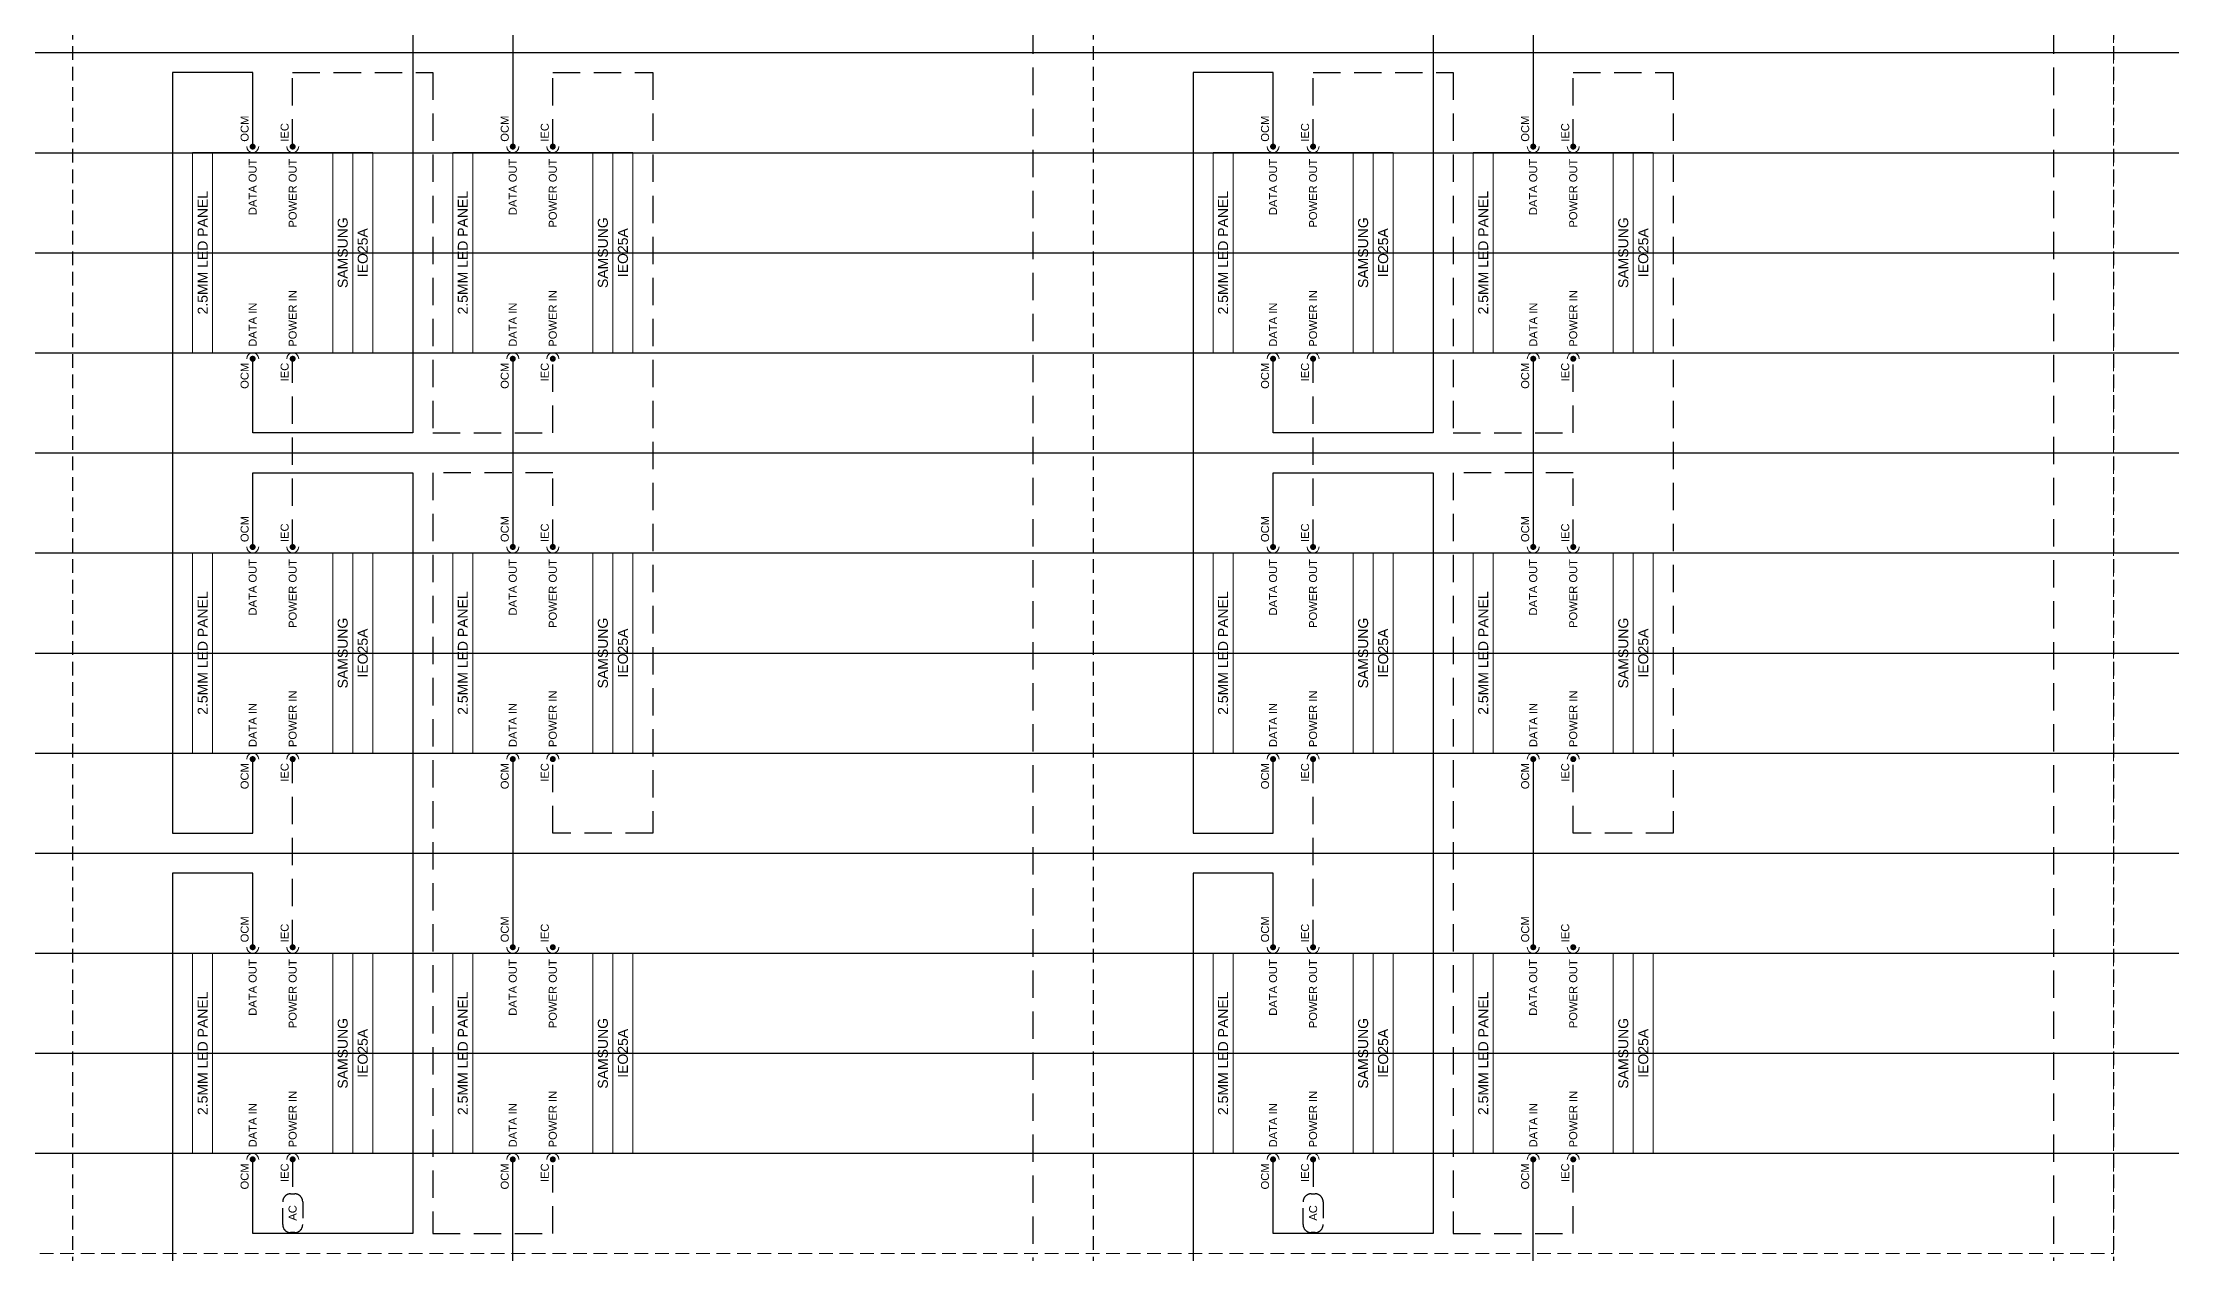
# Model space of a CAD drawing. Header units: millimetres. Extents: x 0 to 592, y -11 to 839.
# Drawn here: x 195 to 389.6, y 273.3 to 384 of the extents above; entities that cross this region are included whole.
import ezdxf
from ezdxf.enums import TextEntityAlignment as Align

# ---------------------------------------------------------------- set-up
doc = ezdxf.new("R2010")
doc.units = ezdxf.units.MM
doc.linetypes.add('DASHED', pattern=[0.75, 0.5, -0.25])
doc.linetypes.add('DASHED2', pattern=[0.375, 0.25, -0.125])
for name, color, linetype in [('SC - 3 Core Flex', 7, 'DASHED'), ('SC - Fibre', 170, 'DASHED'), ('Text', 7, 'Continuous')]:
    doc.layers.add(name, color=color, linetype=linetype)
doc.layers.add('SC - Equipment', color=7, linetype='Continuous', lineweight=13)
doc.layers.add('SC - Xlines', color=252, linetype='Continuous', plot=False)
doc.styles.get("Standard").update_dxf_attribs({"font": 'arial.ttf'})

# ---------------------------------------------------------------- blocks, each defined once
blk = doc.blocks.new('SAMSUNG LH025IEA - SCHEMATIC')
at = {"layer": 'SC - Equipment'}
for p, q in [((-25, 0), (25, 0)), ((-25, -45), (-25, 0)), ((25, 0), (25, -45)), ((25, -5), (-25, -5)), ((25, -35), (-25, -35)), ((25, -35), (-25, -35)), ((25, -40), (-25, -40)), ((25, -40), (-25, -40)), ((25, -40), (-25, -40)), ((25, -45), (-25, -45))]:
    blk.add_line(p, q, dxfattribs=at)
at = {"layer": 'SC - Equipment', "const_width": 0.7}
for points in [[(-26.1, -15, 1), (-26.9, -15, 1)], [(26.1, -15, -1), (26.9, -15, -1)], [(-26.1, -25, 1), (-26.9, -25, 1)], [(26.1, -25, -1), (26.9, -25, -1)]]:
    blk.add_lwpolyline(points, format="xyb", close=True, dxfattribs=at)
at = {"layer": 'SC - Equipment'}
for centre, start, end in [((-26.5, -15), 270, 90), ((26.5, -15), 90, 270), ((-26.5, -25), 270, 90), ((26.5, -25), 90, 270)]:
    blk.add_arc(centre, 1.5, start, end, dxfattribs=at)
at = {"ltscale": 5}
for tag, p in [('DESCRIPTION', (0, -2.5)), ('MAKE', (0, -37.5)), ('MODEL', (0, -42.5))]:
    blk.add_attdef(tag, text='', height=2.5, dxfattribs=at).set_placement(p, align=Align.MIDDLE_CENTER)
at = {"ltscale": 5, "flags": 1}
for tag, p in [('ROOM_TYPE', (45, -5)), ('LOCATION', (45, -10)), ('RACK_EQUIPMENT_(Y/N)', (45, -15)), ('IP_(Y/N)', (45, -30)), ('POE(WATT)', (45, -35)), ('AMP(@240V)', (45, -40)), ('WATT', (45, -45)), ('BTU/H', (45, -50)), ('WEIGHT(KG)', (45, -55)), ('TRANSFORMER_TAPS', (45, -60))]:
    blk.add_attdef(tag, p, '', height=2.5, dxfattribs=at)
blk.add_attdef('BRACKET', text='', height=2.5, dxfattribs=at).set_placement((0, -32.5), align=Align.MIDDLE_CENTER)
at = {"layer": 'SC - Equipment', "ltscale": 5, "char_height": 2}
for s, insert, width, attachment_point in [('OCM', (-27.5, -13), 5.7736, 6), ('DATA IN', (-23.5, -15), 23.5, 4), ('DATA OUT', (23.5, -15), 23.5, 6), ('OCM', (27.72, -13), 7.1748, 4), ('IEC', (-27.5, -23), 5.7736, 6), ('POWER IN', (-23.5, -25), 23.5, 4), ('POWER OUT', (23.5, -25), 23.5, 6), ('IEC', (27.72, -23), 7.1748, 4)]:
    blk.add_mtext(s, dxfattribs=dict(at, insert=insert, width=width, attachment_point=attachment_point))

msp = doc.modelspace()

# ---------------------------------------------------------------- linework, layer by layer
at = {"color": 31, "linetype": 'DASHED2', "ltscale": 5}
for p, q in [((197.78, 839.28), (197.78, 62.45)), ((291.06, 839.28), (291.06, 62.45)), ((384.34, 839.28), (384.34, 62.45))]:
    msp.add_line(p, q, dxfattribs=at)
at = {"ltscale": 5}
for points in [[(214.24, 411.06), (214.24, 417.83), (228.87, 417.83), (228.87, 348.32), (214.24, 348.32), (214.24, 355.09)], [(307.52, 411.06), (307.52, 417.83), (322.15, 417.83), (322.15, 348.32), (307.52, 348.32), (307.52, 355.09)], [(238.02, 391.67), (238.02, 374.48)], [(331.3, 391.67), (331.3, 374.48)], [(214.24, 374.48), (214.24, 381.25), (206.92, 381.25), (206.92, 311.74), (214.24, 311.74), (214.24, 318.51)], [(307.52, 374.48), (307.52, 381.25), (300.2, 381.25), (300.2, 311.74), (307.52, 311.74), (307.52, 318.51)], [(238.02, 355.09), (238.02, 337.9)], [(331.3, 355.09), (331.3, 337.9)], [(214.24, 337.9), (214.24, 344.67), (228.87, 344.67), (228.87, 275.16), (214.24, 275.16), (214.24, 281.93)], [(307.52, 337.9), (307.52, 344.67), (322.15, 344.67), (322.15, 275.16), (307.52, 275.16), (307.52, 281.93)], [(238.02, 318.51), (238.02, 301.32)], [(331.3, 318.51), (331.3, 301.32)], [(214.24, 301.32), (214.24, 308.08), (206.92, 308.08), (206.92, 238.58), (214.24, 238.58), (214.24, 245.35)], [(307.52, 301.32), (307.52, 308.08), (300.2, 308.08), (300.2, 238.58), (307.52, 238.58), (307.52, 245.35)], [(238.01, 264.73), (238.01, 281.93)], [(331.3, 264.73), (331.3, 281.93)]]:
    msp.add_lwpolyline(points, dxfattribs=at)
at = {"layer": 'SC - 3 Core Flex', "ltscale": 5}
for points in [[(217.89, 374.48), (217.89, 381.25), (230.7, 381.25), (230.7, 348.32), (241.67, 348.32), (241.67, 355.09)], [(241.67, 374.48), (241.67, 381.25), (250.82, 381.25), (250.82, 311.74), (241.67, 311.74), (241.67, 318.51)], [(311.18, 374.48), (311.18, 381.25), (323.98, 381.25), (323.98, 348.32), (334.96, 348.32), (334.96, 355.09)], [(334.96, 374.48), (334.96, 381.25), (344.1, 381.25), (344.1, 311.74), (334.96, 311.74), (334.96, 318.51)], [(217.89, 337.9), (217.89, 355.09)], [(311.18, 337.9), (311.18, 355.09)], [(241.67, 337.9), (241.67, 344.67), (230.7, 344.67), (230.7, 275.16), (241.67, 275.16), (241.67, 281.93)], [(334.96, 337.9), (334.96, 344.67), (323.98, 344.67), (323.98, 275.16), (334.96, 275.16), (334.96, 281.93)], [(217.89, 301.32), (217.89, 318.51)], [(311.18, 301.32), (311.18, 318.51)], [(217.89, 281.93), (217.89, 278.78)], [(311.18, 281.93), (311.18, 278.78)]]:
    msp.add_lwpolyline(points, dxfattribs=at)
at = {"layer": 'SC - 3 Core Flex', "ltscale": 3}
for points in [[(216.98, 275.97), (216.98, 278.05, -0.414214), (217.71, 278.78), (218.08, 278.78, -0.414214), (218.81, 278.05), (218.81, 275.97, -0.414214), (218.08, 275.23), (217.71, 275.23, -0.414214)], [(310.26, 275.97), (310.26, 278.05, -0.414214), (311, 278.78), (311.36, 278.78, -0.414214), (312.09, 278.05), (312.09, 275.97, -0.414214), (311.36, 275.23), (311, 275.23, -0.414214)]]:
    msp.add_lwpolyline(points, format="xyb", close=True, dxfattribs=at)
at = {"layer": 'SC - Equipment', "color": 251, "linetype": 'DASHED2', "ltscale": 5, "true_color": 0x636466}
msp.add_lwpolyline([(18.52, 456.24), (18.52, 273.33), (384.34, 273.33), (384.34, 456.24)], close=True, dxfattribs=at)
at = {"layer": 'SC - Fibre', "ltscale": 5}
for points in [[(261.79, 464.84), (261.79, 437.95), (285.57, 437.95), (285.57, 42.33)], [(261.79, 464.84), (261.79, 437.95), (285.57, 437.95), (285.57, -0.01)], [(355.08, 464.84), (355.08, 437.95), (378.85, 437.95), (378.85, 42.33)], [(355.08, 464.84), (355.08, 437.95), (378.85, 437.95), (378.85, -0.01)]]:
    msp.add_lwpolyline(points, dxfattribs=at)
at = {"layer": 'SC - Xlines', "ltscale": 5}
for points in [[(-0.03, 383.08), (519.95, 383.08)], [(-0.03, 364.79), (519.95, 364.79)], [(-0.03, 346.49), (519.95, 346.49)], [(-0.03, 328.2), (519.95, 328.2)], [(-0.03, 309.91), (519.95, 309.91)], [(-0.03, 291.62), (519.95, 291.62)]]:
    msp.add_lwpolyline(points, dxfattribs=at)
at = {"layer": 'SC - Xlines', "color": 250, "ltscale": 5}
for points in [[(-0.03, 373.93), (519.95, 373.93)], [(-0.03, 355.64), (519.95, 355.64)], [(-0.03, 337.35), (519.95, 337.35)], [(-0.03, 319.06), (519.95, 319.06)], [(-0.03, 300.77), (519.95, 300.77)], [(-0.03, 282.48), (519.95, 282.48)]]:
    msp.add_lwpolyline(points, dxfattribs=at)

# ---------------------------------------------------------------- block references
at = {"ltscale": 5, "xscale": 0.3658170094211283, "yscale": 0.3658170094211283, "zscale": 0.3658170094211283, "rotation": 90.00000000000001}
for p in [(208.75, 364.79), (232.53, 364.79), (302.03, 364.79), (325.81, 364.79), (208.75, 328.2), (232.53, 328.2), (302.03, 328.2), (325.81, 328.2), (208.75, 291.62), (232.53, 291.62), (302.03, 291.62), (325.81, 291.62)]:
    msp.add_blockref('SAMSUNG LH025IEA - SCHEMATIC', p, dxfattribs=at).add_auto_attribs({'DESCRIPTION': '2.5MM LED PANEL', 'MAKE': 'SAMSUNG', 'MODEL': 'IEO25A'})

# ---------------------------------------------------------------- texts
at = {"layer": 'Text', "char_height": 0.732, "width": 52.6671, "attachment_point": 5, "rotation": 90}
for insert in [(217.89, 277.03), (311.18, 277.03)]:
    msp.add_mtext('AC', dxfattribs=dict(at, insert=insert))

doc.saveas('drawing.dxf')
